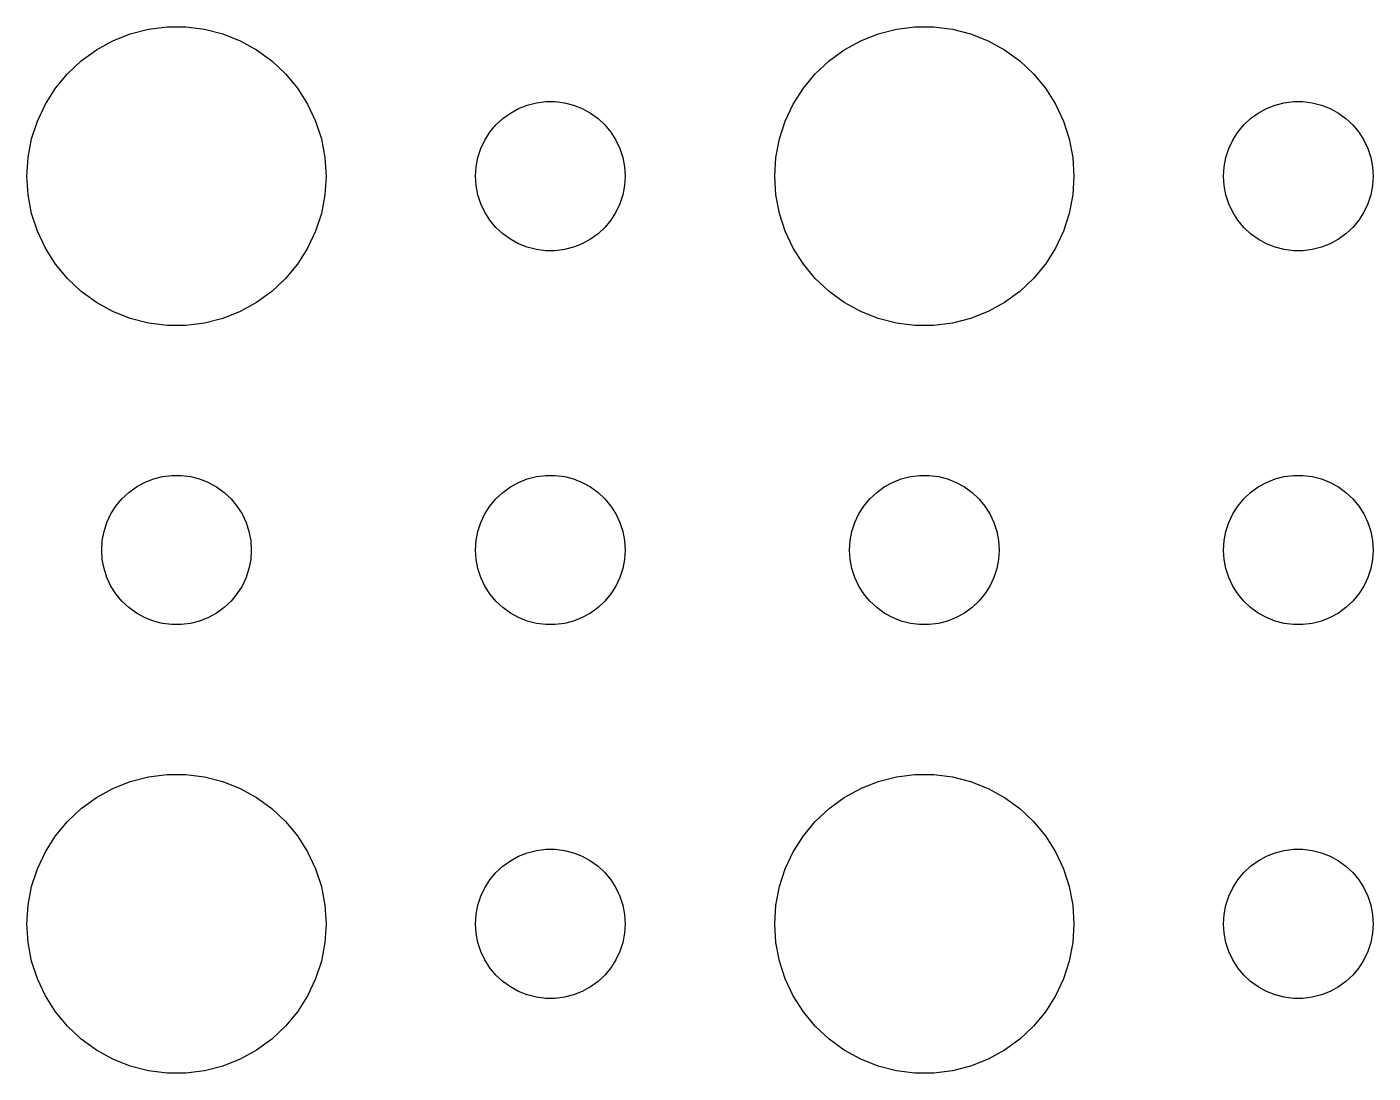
# Model space of a CAD drawing. Header units: metres. Extents: x -112 to 112, y -82 to 82.
# Drawn here: x 57 to 84, y -2.99 to 17.99 of the extents above; entities that cross this region are included whole.
import ezdxf

# ---------------------------------------------------------------- set-up
doc = ezdxf.new("R2010")
doc.units = ezdxf.units.M

msp = doc.modelspace()

# ---------------------------------------------------------------- linework, layer by layer
for p, q in [((58.7227, 17.7145), (59.0729, 17.8532)), ((59.0729, 17.8532), (59.4379, 17.9469)), ((59.4379, 17.9469), (59.8116, 17.9941)), ((59.8116, 17.9941), (60.1884, 17.9941)), ((60.1884, 17.9941), (60.5621, 17.9469)), ((60.5621, 17.9469), (60.927, 17.8532)), ((60.927, 17.8532), (61.2773, 17.7145)), ((73.7227, 17.7145), (74.073, 17.8532)), ((74.073, 17.8532), (74.4379, 17.9469)), ((74.4379, 17.9469), (74.8116, 17.9941)), ((74.8116, 17.9941), (75.1884, 17.9941)), ((75.1884, 17.9941), (75.5621, 17.9469)), ((75.5621, 17.9469), (75.927, 17.8532)), ((75.927, 17.8532), (76.2773, 17.7145)), ((58.3925, 17.533), (58.7227, 17.7145)), ((61.2773, 17.7145), (61.6075, 17.533)), ((73.3925, 17.533), (73.7227, 17.7145)), ((76.2773, 17.7145), (76.6075, 17.533)), ((57.8131, 17.0536), (58.0877, 17.3115)), ((58.0877, 17.3115), (58.3925, 17.533)), ((61.6075, 17.533), (61.9123, 17.3115)), ((61.9123, 17.3115), (62.1869, 17.0536)), ((72.8131, 17.0536), (73.0877, 17.3115)), ((73.0877, 17.3115), (73.3925, 17.533)), ((76.6075, 17.533), (76.9123, 17.3115)), ((76.9123, 17.3115), (77.1869, 17.0536)), ((57.5729, 16.7634), (57.8131, 17.0536)), ((62.1869, 17.0536), (62.427, 16.7634)), ((72.573, 16.7634), (72.8131, 17.0536)), ((77.1869, 17.0536), (77.427, 16.7634)), ((57.3711, 16.4453), (57.5729, 16.7634)), ((62.427, 16.7634), (62.6289, 16.4453)), ((72.3711, 16.4453), (72.573, 16.7634)), ((77.427, 16.7634), (77.6289, 16.4453)), ((67.0365, 16.4266), (67.2189, 16.4734)), ((67.2189, 16.4734), (67.4058, 16.497)), ((67.4058, 16.497), (67.5942, 16.497)), ((67.5942, 16.497), (67.7811, 16.4734)), ((67.7811, 16.4734), (67.9635, 16.4266)), ((82.0365, 16.4266), (82.2189, 16.4734)), ((82.2189, 16.4734), (82.4058, 16.497)), ((82.4058, 16.497), (82.5942, 16.497)), ((82.5942, 16.497), (82.7811, 16.4734)), ((82.7811, 16.4734), (82.9635, 16.4266)), ((57.2107, 16.1044), (57.3711, 16.4453)), ((62.6289, 16.4453), (62.7893, 16.1044)), ((66.5439, 16.1558), (66.6963, 16.2665)), ((66.6963, 16.2665), (66.8613, 16.3572)), ((66.8613, 16.3572), (67.0365, 16.4266)), ((67.9635, 16.4266), (68.1387, 16.3572)), ((68.1387, 16.3572), (68.3037, 16.2665)), ((68.3037, 16.2665), (68.4561, 16.1558)), ((72.2107, 16.1044), (72.3711, 16.4453)), ((77.6289, 16.4453), (77.7893, 16.1044)), ((81.5439, 16.1558), (81.6963, 16.2665)), ((81.6963, 16.2665), (81.8613, 16.3572)), ((81.8613, 16.3572), (82.0365, 16.4266)), ((82.9635, 16.4266), (83.1387, 16.3572)), ((83.1387, 16.3572), (83.3037, 16.2665)), ((83.3037, 16.2665), (83.4561, 16.1558)), ((57.0942, 15.7461), (57.2107, 16.1044)), ((62.7893, 16.1044), (62.9057, 15.7461)), ((66.2865, 15.8817), (66.4065, 16.0268)), ((66.4065, 16.0268), (66.5439, 16.1558)), ((68.4561, 16.1558), (68.5934, 16.0268)), ((68.5934, 16.0268), (68.7135, 15.8817)), ((72.0943, 15.7461), (72.2107, 16.1044)), ((77.7893, 16.1044), (77.9057, 15.7461)), ((81.2865, 15.8817), (81.4065, 16.0268)), ((81.4065, 16.0268), (81.5439, 16.1558)), ((83.4561, 16.1558), (83.5934, 16.0268)), ((83.5934, 16.0268), (83.7135, 15.8817)), ((57.0237, 15.376), (57.0942, 15.7461)), ((62.9057, 15.7461), (62.9763, 15.376)), ((66.1053, 15.5522), (66.1855, 15.7226)), ((66.1855, 15.7226), (66.2865, 15.8817)), ((68.7135, 15.8817), (68.8145, 15.7226)), ((68.8145, 15.7226), (68.8947, 15.5522)), ((72.0237, 15.376), (72.0943, 15.7461)), ((77.9057, 15.7461), (77.9763, 15.376)), ((81.1053, 15.5522), (81.1855, 15.7226)), ((81.1855, 15.7226), (81.2865, 15.8817)), ((83.7135, 15.8817), (83.8145, 15.7226)), ((83.8145, 15.7226), (83.8947, 15.5522)), ((66.0471, 15.373), (66.1053, 15.5522)), ((68.8947, 15.5522), (68.9529, 15.373)), ((81.0471, 15.373), (81.1053, 15.5522)), ((83.8947, 15.5522), (83.9529, 15.373)), ((57, 15), (57.0237, 15.376)), ((62.9763, 15.376), (63, 15)), ((66, 15), (66.0118, 15.188)), ((66.0118, 15.188), (66.0471, 15.373)), ((68.9529, 15.373), (68.9882, 15.188)), ((68.9882, 15.188), (69, 15)), ((72, 15), (72.0237, 15.376)), ((77.9763, 15.376), (78, 15)), ((81, 15), (81.0118, 15.188)), ((81.0118, 15.188), (81.0471, 15.373)), ((83.9529, 15.373), (83.9882, 15.188)), ((83.9882, 15.188), (84, 15)), ((57.0237, 14.624), (57, 15)), ((63, 15), (62.9763, 14.624)), ((66.0118, 14.812), (66, 15)), ((69, 15), (68.9882, 14.812)), ((72.0237, 14.624), (72, 15)), ((78, 15), (77.9763, 14.624)), ((81.0118, 14.812), (81, 15)), ((84, 15), (83.9882, 14.812)), ((57.0942, 14.2539), (57.0237, 14.624)), ((62.9763, 14.624), (62.9057, 14.2539)), ((66.0471, 14.627), (66.0118, 14.812)), ((66.1053, 14.4478), (66.0471, 14.627)), ((68.9529, 14.627), (68.8947, 14.4478)), ((68.9882, 14.812), (68.9529, 14.627)), ((72.0943, 14.2539), (72.0237, 14.624)), ((77.9763, 14.624), (77.9057, 14.2539)), ((81.0471, 14.627), (81.0118, 14.812)), ((81.1053, 14.4478), (81.0471, 14.627)), ((83.9529, 14.627), (83.8947, 14.4478)), ((83.9882, 14.812), (83.9529, 14.627)), ((66.1855, 14.2774), (66.1053, 14.4478)), ((68.8947, 14.4478), (68.8145, 14.2774)), ((81.1855, 14.2774), (81.1053, 14.4478)), ((83.8947, 14.4478), (83.8145, 14.2774)), ((57.2107, 13.8956), (57.0942, 14.2539)), ((62.9057, 14.2539), (62.7893, 13.8956)), ((66.2865, 14.1183), (66.1855, 14.2774)), ((66.4065, 13.9732), (66.2865, 14.1183)), ((68.7135, 14.1183), (68.5934, 13.9732)), ((68.8145, 14.2774), (68.7135, 14.1183)), ((72.2107, 13.8956), (72.0943, 14.2539)), ((77.9057, 14.2539), (77.7893, 13.8956)), ((81.2865, 14.1183), (81.1855, 14.2774)), ((81.4065, 13.9732), (81.2865, 14.1183)), ((83.7135, 14.1183), (83.5934, 13.9732)), ((83.8145, 14.2774), (83.7135, 14.1183)), ((57.3711, 13.5547), (57.2107, 13.8956)), ((62.7893, 13.8956), (62.6289, 13.5547)), ((66.5439, 13.8442), (66.4065, 13.9732)), ((66.6963, 13.7335), (66.5439, 13.8442)), ((68.4561, 13.8442), (68.3037, 13.7335)), ((68.5934, 13.9732), (68.4561, 13.8442)), ((72.3711, 13.5547), (72.2107, 13.8956)), ((77.7893, 13.8956), (77.6289, 13.5547)), ((81.5439, 13.8442), (81.4065, 13.9732)), ((81.6963, 13.7335), (81.5439, 13.8442)), ((83.4561, 13.8442), (83.3037, 13.7335)), ((83.5934, 13.9732), (83.4561, 13.8442)), ((57.5729, 13.2366), (57.3711, 13.5547)), ((62.6289, 13.5547), (62.427, 13.2366)), ((66.8613, 13.6427), (66.6963, 13.7335)), ((67.0365, 13.5734), (66.8613, 13.6427)), ((67.2189, 13.5266), (67.0365, 13.5734)), ((67.4058, 13.5029), (67.2189, 13.5266)), ((67.5942, 13.5029), (67.4058, 13.5029)), ((67.7811, 13.5266), (67.5942, 13.5029)), ((67.9635, 13.5734), (67.7811, 13.5266)), ((68.1387, 13.6427), (67.9635, 13.5734)), ((68.3037, 13.7335), (68.1387, 13.6427)), ((72.573, 13.2366), (72.3711, 13.5547)), ((77.6289, 13.5547), (77.427, 13.2366)), ((81.8613, 13.6427), (81.6963, 13.7335)), ((82.0365, 13.5734), (81.8613, 13.6427)), ((82.2189, 13.5266), (82.0365, 13.5734)), ((82.4058, 13.5029), (82.2189, 13.5266)), ((82.5942, 13.5029), (82.4058, 13.5029)), ((82.7811, 13.5266), (82.5942, 13.5029)), ((82.9635, 13.5734), (82.7811, 13.5266)), ((83.1387, 13.6427), (82.9635, 13.5734)), ((83.3037, 13.7335), (83.1387, 13.6427)), ((57.8131, 12.9464), (57.5729, 13.2366)), ((62.427, 13.2366), (62.1869, 12.9464)), ((72.8131, 12.9464), (72.573, 13.2366)), ((77.427, 13.2366), (77.1869, 12.9464)), ((58.0877, 12.6884), (57.8131, 12.9464)), ((62.1869, 12.9464), (61.9123, 12.6884)), ((73.0877, 12.6884), (72.8131, 12.9464)), ((77.1869, 12.9464), (76.9123, 12.6884)), ((58.3925, 12.467), (58.0877, 12.6884)), ((58.7227, 12.2855), (58.3925, 12.467)), ((61.6075, 12.467), (61.2773, 12.2855)), ((61.9123, 12.6884), (61.6075, 12.467)), ((73.3925, 12.467), (73.0877, 12.6884)), ((73.7227, 12.2855), (73.3925, 12.467)), ((76.6075, 12.467), (76.2773, 12.2855)), ((76.9123, 12.6884), (76.6075, 12.467)), ((59.0729, 12.1468), (58.7227, 12.2855)), ((61.2773, 12.2855), (60.927, 12.1468)), ((74.073, 12.1468), (73.7227, 12.2855)), ((76.2773, 12.2855), (75.927, 12.1468)), ((59.4379, 12.0531), (59.0729, 12.1468)), ((59.8116, 12.0059), (59.4379, 12.0531)), ((60.1884, 12.0059), (59.8116, 12.0059)), ((60.5621, 12.0531), (60.1884, 12.0059)), ((60.927, 12.1468), (60.5621, 12.0531)), ((74.4379, 12.0531), (74.073, 12.1468)), ((74.8116, 12.0059), (74.4379, 12.0531)), ((75.1884, 12.0059), (74.8116, 12.0059)), ((75.5621, 12.0531), (75.1884, 12.0059)), ((75.927, 12.1468), (75.5621, 12.0531)), ((59.3613, 8.85724), (59.5365, 8.92657)), ((59.5365, 8.92657), (59.7189, 8.97342)), ((59.7189, 8.97342), (59.9058, 8.99704)), ((59.9058, 8.99704), (60.0942, 8.99704)), ((60.0942, 8.99704), (60.2811, 8.97342)), ((60.2811, 8.97342), (60.4635, 8.92657)), ((60.4635, 8.92657), (60.6387, 8.85724)), ((66.8613, 8.85724), (67.0365, 8.92657)), ((67.0365, 8.92657), (67.2189, 8.97342)), ((67.2189, 8.97342), (67.4058, 8.99704)), ((67.4058, 8.99704), (67.5942, 8.99704)), ((67.5942, 8.99704), (67.7811, 8.97342)), ((67.7811, 8.97342), (67.9635, 8.92657)), ((67.9635, 8.92657), (68.1387, 8.85724)), ((74.3613, 8.85724), (74.5365, 8.92657)), ((74.5365, 8.92657), (74.7189, 8.97342)), ((74.7189, 8.97342), (74.9058, 8.99704)), ((74.9058, 8.99704), (75.0942, 8.99704)), ((75.0942, 8.99704), (75.2811, 8.97342)), ((75.2811, 8.97342), (75.4635, 8.92657)), ((75.4635, 8.92657), (75.6387, 8.85724)), ((81.8613, 8.85724), (82.0365, 8.92657)), ((82.0365, 8.92657), (82.2189, 8.97342)), ((82.2189, 8.97342), (82.4058, 8.99704)), ((82.4058, 8.99704), (82.5942, 8.99704)), ((82.5942, 8.99704), (82.7811, 8.97342)), ((82.7811, 8.97342), (82.9635, 8.92657)), ((82.9635, 8.92657), (83.1387, 8.85724)), ((58.9065, 8.52681), (59.0439, 8.65576)), ((59.0439, 8.65576), (59.1963, 8.76648)), ((59.1963, 8.76648), (59.3613, 8.85724)), ((60.6387, 8.85724), (60.8037, 8.76648)), ((60.8037, 8.76648), (60.9561, 8.65576)), ((60.9561, 8.65576), (61.0934, 8.52681)), ((66.4065, 8.52681), (66.5439, 8.65576)), ((66.5439, 8.65576), (66.6963, 8.76648)), ((66.6963, 8.76648), (66.8613, 8.85724)), ((68.1387, 8.85724), (68.3037, 8.76648)), ((68.3037, 8.76648), (68.4561, 8.65576)), ((68.4561, 8.65576), (68.5934, 8.52681)), ((73.9065, 8.52681), (74.0439, 8.65576)), ((74.0439, 8.65576), (74.1963, 8.76648)), ((74.1963, 8.76648), (74.3613, 8.85724)), ((75.6387, 8.85724), (75.8037, 8.76648)), ((75.8037, 8.76648), (75.9561, 8.65576)), ((75.9561, 8.65576), (76.0934, 8.52681)), ((81.4065, 8.52681), (81.5439, 8.65576)), ((81.5439, 8.65576), (81.6963, 8.76648)), ((81.6963, 8.76648), (81.8613, 8.85724)), ((83.1387, 8.85724), (83.3037, 8.76648)), ((83.3037, 8.76648), (83.4561, 8.65576)), ((83.4561, 8.65576), (83.5934, 8.52681)), ((58.6855, 8.22263), (58.7865, 8.38167)), ((58.7865, 8.38167), (58.9065, 8.52681)), ((61.0934, 8.52681), (61.2135, 8.38167)), ((61.2135, 8.38167), (61.3145, 8.22263)), ((66.1855, 8.22263), (66.2865, 8.38167)), ((66.2865, 8.38167), (66.4065, 8.52681)), ((68.5934, 8.52681), (68.7135, 8.38167)), ((68.7135, 8.38167), (68.8145, 8.22263)), ((73.6855, 8.22263), (73.7865, 8.38167)), ((73.7865, 8.38167), (73.9065, 8.52681)), ((76.0934, 8.52681), (76.2135, 8.38167)), ((76.2135, 8.38167), (76.3145, 8.22263)), ((81.1855, 8.22263), (81.2865, 8.38167)), ((81.2865, 8.38167), (81.4065, 8.52681)), ((83.5934, 8.52681), (83.7135, 8.38167)), ((83.7135, 8.38167), (83.8145, 8.22263)), ((58.6053, 8.05219), (58.6855, 8.22263)), ((61.3145, 8.22263), (61.3947, 8.05219)), ((66.1053, 8.05219), (66.1855, 8.22263)), ((68.8145, 8.22263), (68.8947, 8.05219)), ((73.6053, 8.05219), (73.6855, 8.22263)), ((76.3145, 8.22263), (76.3947, 8.05219)), ((81.1053, 8.05219), (81.1855, 8.22263)), ((83.8145, 8.22263), (83.8947, 8.05219)), ((58.5118, 7.68799), (58.5471, 7.87303)), ((58.5471, 7.87303), (58.6053, 8.05219)), ((61.3947, 8.05219), (61.4529, 7.87303)), ((61.4529, 7.87303), (61.4882, 7.68799)), ((66.0118, 7.68799), (66.0471, 7.87303)), ((66.0471, 7.87303), (66.1053, 8.05219)), ((68.8947, 8.05219), (68.9529, 7.87303)), ((68.9529, 7.87303), (68.9882, 7.68799)), ((73.5118, 7.68799), (73.5471, 7.87303)), ((73.5471, 7.87303), (73.6053, 8.05219)), ((76.3947, 8.05219), (76.4529, 7.87303)), ((76.4529, 7.87303), (76.4882, 7.68799)), ((81.0118, 7.68799), (81.0471, 7.87303)), ((81.0471, 7.87303), (81.1053, 8.05219)), ((83.8947, 8.05219), (83.9529, 7.87303)), ((83.9529, 7.87303), (83.9882, 7.68799)), ((58.5, 7.5), (58.5118, 7.68799)), ((61.4882, 7.68799), (61.5, 7.5)), ((66, 7.5), (66.0118, 7.68799)), ((68.9882, 7.68799), (69, 7.5)), ((73.5, 7.5), (73.5118, 7.68799)), ((76.4882, 7.68799), (76.5, 7.5)), ((81, 7.5), (81.0118, 7.68799)), ((83.9882, 7.68799), (84, 7.5)), ((58.5118, 7.312), (58.5, 7.5)), ((58.5471, 7.12695), (58.5118, 7.312)), ((61.4882, 7.312), (61.4529, 7.12695)), ((61.5, 7.5), (61.4882, 7.312)), ((66.0118, 7.312), (66, 7.5)), ((66.0471, 7.12695), (66.0118, 7.312)), ((68.9882, 7.312), (68.9529, 7.12695)), ((69, 7.5), (68.9882, 7.312)), ((73.5118, 7.312), (73.5, 7.5)), ((73.5471, 7.12695), (73.5118, 7.312)), ((76.4882, 7.312), (76.4529, 7.12695)), ((76.5, 7.5), (76.4882, 7.312)), ((81.0118, 7.312), (81, 7.5)), ((81.0471, 7.12695), (81.0118, 7.312)), ((83.9882, 7.312), (83.9529, 7.12695)), ((84, 7.5), (83.9882, 7.312)), ((58.6053, 6.9478), (58.5471, 7.12695)), ((61.4529, 7.12695), (61.3947, 6.9478)), ((66.1053, 6.9478), (66.0471, 7.12695)), ((68.9529, 7.12695), (68.8947, 6.9478)), ((73.6053, 6.9478), (73.5471, 7.12695)), ((76.4529, 7.12695), (76.3947, 6.9478)), ((81.1053, 6.9478), (81.0471, 7.12695)), ((83.9529, 7.12695), (83.8947, 6.9478)), ((58.6855, 6.77736), (58.6053, 6.9478)), ((58.7865, 6.61832), (58.6855, 6.77736)), ((61.3145, 6.77736), (61.2135, 6.61832)), ((61.3947, 6.9478), (61.3145, 6.77736)), ((66.1855, 6.77736), (66.1053, 6.9478)), ((66.2865, 6.61832), (66.1855, 6.77736)), ((68.8145, 6.77736), (68.7135, 6.61832)), ((68.8947, 6.9478), (68.8145, 6.77736)), ((73.6855, 6.77736), (73.6053, 6.9478)), ((73.7865, 6.61832), (73.6855, 6.77736)), ((76.3145, 6.77736), (76.2135, 6.61832)), ((76.3947, 6.9478), (76.3145, 6.77736)), ((81.1855, 6.77736), (81.1053, 6.9478)), ((81.2865, 6.61832), (81.1855, 6.77736)), ((83.8145, 6.77736), (83.7135, 6.61832)), ((83.8947, 6.9478), (83.8145, 6.77736)), ((58.9065, 6.47318), (58.7865, 6.61832)), ((61.2135, 6.61832), (61.0934, 6.47318)), ((66.4065, 6.47318), (66.2865, 6.61832)), ((68.7135, 6.61832), (68.5934, 6.47318)), ((73.9065, 6.47318), (73.7865, 6.61832)), ((76.2135, 6.61832), (76.0934, 6.47318)), ((81.4065, 6.47318), (81.2865, 6.61832)), ((83.7135, 6.61832), (83.5934, 6.47318)), ((59.0439, 6.34422), (58.9065, 6.47318)), ((59.1963, 6.23351), (59.0439, 6.34422)), ((59.3613, 6.14275), (59.1963, 6.23351)), ((60.8037, 6.23351), (60.6387, 6.14275)), ((60.9561, 6.34422), (60.8037, 6.23351)), ((61.0934, 6.47318), (60.9561, 6.34422)), ((66.5439, 6.34422), (66.4065, 6.47318)), ((66.6963, 6.23351), (66.5439, 6.34422)), ((66.8613, 6.14275), (66.6963, 6.23351)), ((68.3037, 6.23351), (68.1387, 6.14275)), ((68.4561, 6.34422), (68.3037, 6.23351)), ((68.5934, 6.47318), (68.4561, 6.34422)), ((74.0439, 6.34422), (73.9065, 6.47318)), ((74.1963, 6.23351), (74.0439, 6.34422)), ((74.3613, 6.14275), (74.1963, 6.23351)), ((75.8037, 6.23351), (75.6387, 6.14275)), ((75.9561, 6.34422), (75.8037, 6.23351)), ((76.0934, 6.47318), (75.9561, 6.34422)), ((81.5439, 6.34422), (81.4065, 6.47318)), ((81.6963, 6.23351), (81.5439, 6.34422)), ((81.8613, 6.14275), (81.6963, 6.23351)), ((83.3037, 6.23351), (83.1387, 6.14275)), ((83.4561, 6.34422), (83.3037, 6.23351)), ((83.5934, 6.47318), (83.4561, 6.34422)), ((59.5365, 6.07341), (59.3613, 6.14275)), ((59.7189, 6.02657), (59.5365, 6.07341)), ((59.9058, 6.00294), (59.7189, 6.02657)), ((60.0942, 6.00294), (59.9058, 6.00294)), ((60.2811, 6.02657), (60.0942, 6.00294)), ((60.4635, 6.07341), (60.2811, 6.02657)), ((60.6387, 6.14275), (60.4635, 6.07341)), ((67.0365, 6.07341), (66.8613, 6.14275)), ((67.2189, 6.02657), (67.0365, 6.07341)), ((67.4058, 6.00294), (67.2189, 6.02657)), ((67.5942, 6.00294), (67.4058, 6.00294)), ((67.7811, 6.02657), (67.5942, 6.00294)), ((67.9635, 6.07341), (67.7811, 6.02657)), ((68.1387, 6.14275), (67.9635, 6.07341)), ((74.5365, 6.07341), (74.3613, 6.14275)), ((74.7189, 6.02657), (74.5365, 6.07341)), ((74.9058, 6.00294), (74.7189, 6.02657)), ((75.0942, 6.00294), (74.9058, 6.00294)), ((75.2811, 6.02657), (75.0942, 6.00294)), ((75.4635, 6.07341), (75.2811, 6.02657)), ((75.6387, 6.14275), (75.4635, 6.07341)), ((82.0365, 6.07341), (81.8613, 6.14275)), ((82.2189, 6.02657), (82.0365, 6.07341)), ((82.4058, 6.00294), (82.2189, 6.02657)), ((82.5942, 6.00294), (82.4058, 6.00294)), ((82.7811, 6.02657), (82.5942, 6.00294)), ((82.9635, 6.07341), (82.7811, 6.02657)), ((83.1387, 6.14275), (82.9635, 6.07341)), ((59.4379, 2.94685), (59.8116, 2.99408)), ((59.8116, 2.99408), (60.1884, 2.99408)), ((60.1884, 2.99408), (60.5621, 2.94685)), ((74.4379, 2.94685), (74.8116, 2.99408)), ((74.8116, 2.99408), (75.1884, 2.99408)), ((75.1884, 2.99408), (75.5621, 2.94685)), ((58.3925, 2.53297), (58.7227, 2.71448)), ((58.7227, 2.71448), (59.0729, 2.85316)), ((59.0729, 2.85316), (59.4379, 2.94685)), ((60.5621, 2.94685), (60.927, 2.85316)), ((60.927, 2.85316), (61.2773, 2.71448)), ((61.2773, 2.71448), (61.6075, 2.53297)), ((73.3925, 2.53297), (73.7227, 2.71448)), ((73.7227, 2.71448), (74.073, 2.85316)), ((74.073, 2.85316), (74.4379, 2.94685)), ((75.5621, 2.94685), (75.927, 2.85316)), ((75.927, 2.85316), (76.2773, 2.71448)), ((76.2773, 2.71448), (76.6075, 2.53297)), ((58.0877, 2.31154), (58.3925, 2.53297)), ((61.6075, 2.53297), (61.9123, 2.31154)), ((73.0877, 2.31154), (73.3925, 2.53297)), ((76.6075, 2.53297), (76.9123, 2.31154)), ((57.8131, 2.05363), (58.0877, 2.31154)), ((61.9123, 2.31154), (62.1869, 2.05363)), ((72.8131, 2.05363), (73.0877, 2.31154)), ((76.9123, 2.31154), (77.1869, 2.05363)), ((57.5729, 1.76335), (57.8131, 2.05363)), ((62.1869, 2.05363), (62.427, 1.76335)), ((72.573, 1.76335), (72.8131, 2.05363)), ((77.1869, 2.05363), (77.427, 1.76335)), ((57.3711, 1.44525), (57.5729, 1.76335)), ((62.427, 1.76335), (62.6289, 1.44525)), ((72.3711, 1.44525), (72.573, 1.76335)), ((77.427, 1.76335), (77.6289, 1.44525)), ((57.2107, 1.10437), (57.3711, 1.44525)), ((62.6289, 1.44525), (62.7893, 1.10437)), ((66.6963, 1.26648), (66.8613, 1.35724)), ((66.8613, 1.35724), (67.0365, 1.42657)), ((67.0365, 1.42657), (67.2189, 1.47342)), ((67.2189, 1.47342), (67.4058, 1.49704)), ((67.4058, 1.49704), (67.5942, 1.49704)), ((67.5942, 1.49704), (67.7811, 1.47342)), ((67.7811, 1.47342), (67.9635, 1.42657)), ((67.9635, 1.42657), (68.1387, 1.35724)), ((68.1387, 1.35724), (68.3037, 1.26648)), ((72.2107, 1.10437), (72.3711, 1.44525)), ((77.6289, 1.44525), (77.7893, 1.10437)), ((81.6963, 1.26648), (81.8613, 1.35724)), ((81.8613, 1.35724), (82.0365, 1.42657)), ((82.0365, 1.42657), (82.2189, 1.47342)), ((82.2189, 1.47342), (82.4058, 1.49704)), ((82.4058, 1.49704), (82.5942, 1.49704)), ((82.5942, 1.49704), (82.7811, 1.47342)), ((82.7811, 1.47342), (82.9635, 1.42657)), ((82.9635, 1.42657), (83.1387, 1.35724)), ((83.1387, 1.35724), (83.3037, 1.26648)), ((57.0942, 0.74606), (57.2107, 1.10437)), ((62.7893, 1.10437), (62.9057, 0.74606)), ((66.4065, 1.02681), (66.5439, 1.15576)), ((66.5439, 1.15576), (66.6963, 1.26648)), ((68.3037, 1.26648), (68.4561, 1.15576)), ((68.4561, 1.15576), (68.5934, 1.02681)), ((72.0943, 0.74606), (72.2107, 1.10437)), ((77.7893, 1.10437), (77.9057, 0.74606)), ((81.4065, 1.02681), (81.5439, 1.15576)), ((81.5439, 1.15576), (81.6963, 1.26648)), ((83.3037, 1.26648), (83.4561, 1.15576)), ((83.4561, 1.15576), (83.5934, 1.02681)), ((66.1855, 0.72263), (66.2865, 0.88167)), ((66.2865, 0.88167), (66.4065, 1.02681)), ((68.5934, 1.02681), (68.7135, 0.88167)), ((68.7135, 0.88167), (68.8145, 0.72263)), ((81.1855, 0.72263), (81.2865, 0.88167)), ((81.2865, 0.88167), (81.4065, 1.02681)), ((83.5934, 1.02681), (83.7135, 0.88167)), ((83.7135, 0.88167), (83.8145, 0.72263)), ((57.0237, 0.37599), (57.0942, 0.74606)), ((62.9057, 0.74606), (62.9763, 0.37599)), ((66.0471, 0.37303), (66.1053, 0.55219)), ((66.1053, 0.55219), (66.1855, 0.72263)), ((68.8145, 0.72263), (68.8947, 0.55219)), ((68.8947, 0.55219), (68.9529, 0.37303)), ((72.0237, 0.37599), (72.0943, 0.74606)), ((77.9057, 0.74606), (77.9763, 0.37599)), ((81.0471, 0.37303), (81.1053, 0.55219)), ((81.1053, 0.55219), (81.1855, 0.72263)), ((83.8145, 0.72263), (83.8947, 0.55219)), ((83.8947, 0.55219), (83.9529, 0.37303)), ((57, 0), (57.0237, 0.37599)), ((62.9763, 0.37599), (63, 0)), ((66.0118, 0.18799), (66.0471, 0.37303)), ((68.9529, 0.37303), (68.9882, 0.18799)), ((72, 0), (72.0237, 0.37599)), ((77.9763, 0.37599), (78, 0)), ((81.0118, 0.18799), (81.0471, 0.37303)), ((83.9529, 0.37303), (83.9882, 0.18799)), ((57.0237, -0.37599), (57, 0)), ((63, 0), (62.9763, -0.37599)), ((66, 0), (66.0118, 0.18799)), ((66.0118, -0.18799), (66, 0)), ((68.9882, 0.18799), (69, 0)), ((69, 0), (68.9882, -0.18799)), ((72.0237, -0.37599), (72, 0)), ((78, 0), (77.9763, -0.37599)), ((81, 0), (81.0118, 0.18799)), ((81.0118, -0.18799), (81, 0)), ((83.9882, 0.18799), (84, 0)), ((84, 0), (83.9882, -0.18799)), ((66.0471, -0.37303), (66.0118, -0.18799)), ((68.9882, -0.18799), (68.9529, -0.37303)), ((81.0471, -0.37303), (81.0118, -0.18799)), ((83.9882, -0.18799), (83.9529, -0.37303)), ((57.0942, -0.74606), (57.0237, -0.37599)), ((62.9763, -0.37599), (62.9057, -0.74606)), ((66.1053, -0.55219), (66.0471, -0.37303)), ((68.9529, -0.37303), (68.8947, -0.55219)), ((72.0943, -0.74606), (72.0237, -0.37599)), ((77.9763, -0.37599), (77.9057, -0.74606)), ((81.1053, -0.55219), (81.0471, -0.37303)), ((83.9529, -0.37303), (83.8947, -0.55219)), ((57.2107, -1.10437), (57.0942, -0.74606)), ((62.9057, -0.74606), (62.7893, -1.10437)), ((66.1855, -0.72263), (66.1053, -0.55219)), ((66.2865, -0.88167), (66.1855, -0.72263)), ((68.8145, -0.72263), (68.7135, -0.88167)), ((68.8947, -0.55219), (68.8145, -0.72263)), ((72.2107, -1.10437), (72.0943, -0.74606)), ((77.9057, -0.74606), (77.7893, -1.10437)), ((81.1855, -0.72263), (81.1053, -0.55219)), ((81.2865, -0.88167), (81.1855, -0.72263)), ((83.8145, -0.72263), (83.7135, -0.88167)), ((83.8947, -0.55219), (83.8145, -0.72263)), ((66.4065, -1.02681), (66.2865, -0.88167)), ((66.5439, -1.15576), (66.4065, -1.02681)), ((68.5934, -1.02681), (68.4561, -1.15576)), ((68.7135, -0.88167), (68.5934, -1.02681)), ((81.4065, -1.02681), (81.2865, -0.88167)), ((81.5439, -1.15576), (81.4065, -1.02681)), ((83.5934, -1.02681), (83.4561, -1.15576)), ((83.7135, -0.88167), (83.5934, -1.02681)), ((57.3711, -1.44525), (57.2107, -1.10437)), ((62.7893, -1.10437), (62.6289, -1.44525)), ((66.6963, -1.26648), (66.5439, -1.15576)), ((66.8613, -1.35724), (66.6963, -1.26648)), ((68.3037, -1.26648), (68.1387, -1.35724)), ((68.4561, -1.15576), (68.3037, -1.26648)), ((72.3711, -1.44525), (72.2107, -1.10437)), ((77.7893, -1.10437), (77.6289, -1.44525)), ((81.6963, -1.26648), (81.5439, -1.15576)), ((81.8613, -1.35724), (81.6963, -1.26648)), ((83.3037, -1.26648), (83.1387, -1.35724)), ((83.4561, -1.15576), (83.3037, -1.26648)), ((57.5729, -1.76335), (57.3711, -1.44525)), ((62.6289, -1.44525), (62.427, -1.76335)), ((67.0365, -1.42657), (66.8613, -1.35724)), ((67.2189, -1.47342), (67.0365, -1.42657)), ((67.4058, -1.49704), (67.2189, -1.47342)), ((67.5942, -1.49704), (67.4058, -1.49704)), ((67.7811, -1.47342), (67.5942, -1.49704)), ((67.9635, -1.42657), (67.7811, -1.47342)), ((68.1387, -1.35724), (67.9635, -1.42657)), ((72.573, -1.76335), (72.3711, -1.44525)), ((77.6289, -1.44525), (77.427, -1.76335)), ((82.0365, -1.42657), (81.8613, -1.35724)), ((82.2189, -1.47342), (82.0365, -1.42657)), ((82.4058, -1.49704), (82.2189, -1.47342)), ((82.5942, -1.49704), (82.4058, -1.49704)), ((82.7811, -1.47342), (82.5942, -1.49704)), ((82.9635, -1.42657), (82.7811, -1.47342)), ((83.1387, -1.35724), (82.9635, -1.42657)), ((57.8131, -2.05363), (57.5729, -1.76335)), ((62.427, -1.76335), (62.1869, -2.05363)), ((72.8131, -2.05363), (72.573, -1.76335)), ((77.427, -1.76335), (77.1869, -2.05363)), ((58.0877, -2.31154), (57.8131, -2.05363)), ((62.1869, -2.05363), (61.9123, -2.31154)), ((73.0877, -2.31154), (72.8131, -2.05363)), ((77.1869, -2.05363), (76.9123, -2.31154)), ((58.3925, -2.53297), (58.0877, -2.31154)), ((61.9123, -2.31154), (61.6075, -2.53297)), ((73.3925, -2.53297), (73.0877, -2.31154)), ((76.9123, -2.31154), (76.6075, -2.53297)), ((58.7227, -2.71448), (58.3925, -2.53297)), ((61.6075, -2.53297), (61.2773, -2.71448)), ((73.7227, -2.71448), (73.3925, -2.53297)), ((76.6075, -2.53297), (76.2773, -2.71448)), ((59.0729, -2.85316), (58.7227, -2.71448)), ((59.4379, -2.94685), (59.0729, -2.85316)), ((59.8116, -2.99408), (59.4379, -2.94685)), ((60.5621, -2.94685), (60.1884, -2.99408)), ((60.927, -2.85316), (60.5621, -2.94685)), ((61.2773, -2.71448), (60.927, -2.85316)), ((74.073, -2.85316), (73.7227, -2.71448)), ((74.4379, -2.94685), (74.073, -2.85316)), ((74.8116, -2.99408), (74.4379, -2.94685)), ((75.5621, -2.94685), (75.1884, -2.99408)), ((75.927, -2.85316), (75.5621, -2.94685)), ((76.2773, -2.71448), (75.927, -2.85316)), ((60.1884, -2.99408), (59.8116, -2.99408)), ((75.1884, -2.99408), (74.8116, -2.99408))]:
    msp.add_line(p, q)

doc.saveas('drawing.dxf')
